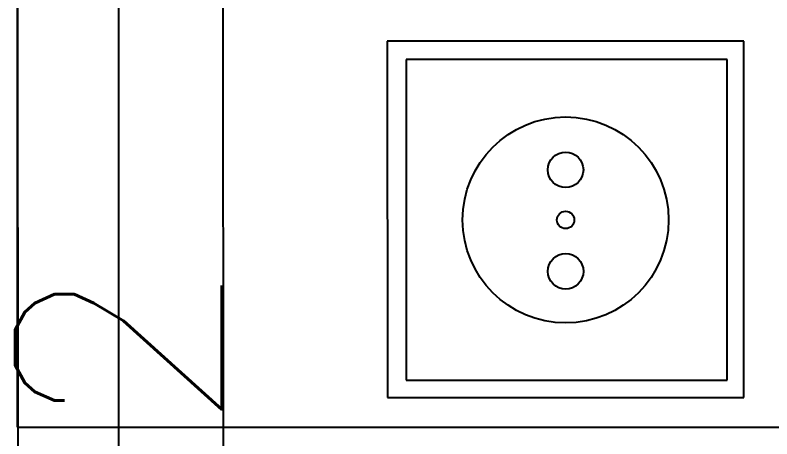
# Model space of a CAD drawing. Header units: inches. Extents: x 567429 to 582707, y 126347 to 133675.
# Drawn here: x 577618.38 to 577660.18, y 129388.56 to 129411.98 of the extents above; entities that cross this region are included whole.
import ezdxf

# ---------------------------------------------------------------- set-up
doc = ezdxf.new("R2010")
doc.units = ezdxf.units.IN
doc.header["$MEASUREMENT"] = 0
doc.layers.add('BORD', color=3, linetype='Continuous')
doc.layers.add('mobl', color=11, linetype='Continuous')
doc.styles.add('ROMANS', font='romans.shx')

# ---------------------------------------------------------------- blocks, each defined once
blk = doc.blocks.new('BOARD2')
at = {"layer": 'BORD'}
for p, q in [((50.104, -3.204), (127.253, -3.204)), ((127.253, -15.159), (50.104, -15.159)), ((80.914, -24.743), (80.914, -45.534)), ((101.705, -24.743), (80.914, -24.743)), ((101.705, -45.534), (101.705, -24.743)), ((81.921, -25.849), (81.921, -44.561)), ((100.632, -25.849), (81.921, -25.849)), ((100.632, -44.561), (100.632, -25.849)), ((81.921, -44.561), (100.632, -44.561)), ((80.914, -45.534), (101.705, -45.534))]:
    blk.add_line(p, q, dxfattribs=at)
at = {"layer": 'BORD', "color": 3}
blk.add_line((53.929, -9.08), (122.172, -9.08), dxfattribs=at)
at = {"layer": 'BORD', "color": 30}
for radius in [6.007, 0.509]:
    blk.add_circle((91.272, -35.138), radius, dxfattribs=at)
at = {"layer": 'BORD', "color": 2}
for centre in [(88.271, -35.138), (94.193, -35.138)]:
    blk.add_circle(centre, 1.036, dxfattribs=at)
at = {"layer": 'BORD', "color": 2, "style": 'ROMANS'}
blk.add_text('2', height=12.058, dxfattribs=at).set_placement((78.669, -15.096))

msp = doc.modelspace()

# ---------------------------------------------------------------- linework, layer by layer
at = {"layer": 'mobl', "color": 15}
for p, q in [((577618.486, 129479.203), (577618.486, 129389.203)), ((577618.486, 129389.203), (577818.486, 129389.203))]:
    msp.add_line(p, q, dxfattribs=at)

# ---------------------------------------------------------------- block references
at = {"layer": 'BORD', "ltscale": 5, "xscale": 0.947301618010808, "yscale": 0.947301618010808, "zscale": 0.947301618010808, "rotation": 90.0091431634973}
msp.add_blockref('BOARD2', (577615.511, 129314.194), dxfattribs=at)

doc.saveas('drawing.dxf')
